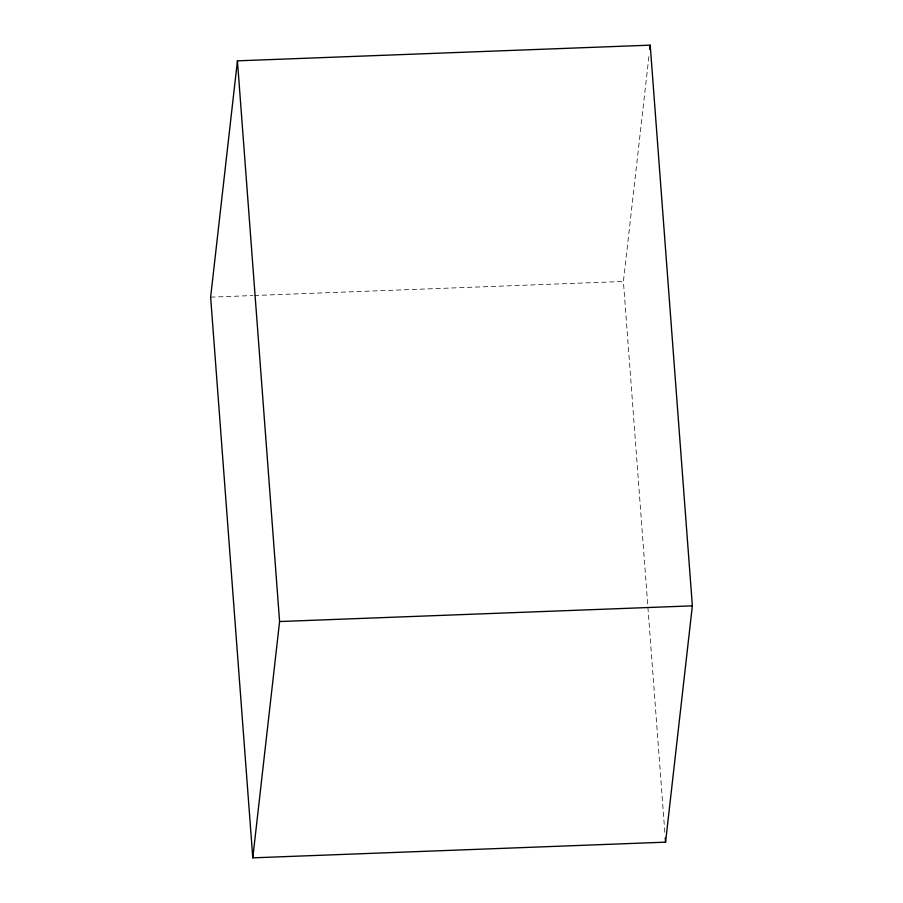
<?xml version="1.0" encoding="UTF-8"?>
<svg xmlns="http://www.w3.org/2000/svg" width="903" height="903" viewBox="0 0 903 903"><rect width="100%" height="100%" fill="white"/><g stroke="black" fill="none" stroke-linecap="round" stroke-linejoin="round"><path stroke-width="0.68" stroke-dasharray="4.51 3.39" d="M664.822 832.329L623.409 281.465L649.088 54.936M210.636 297.155L252.908 295.552M254.307 295.495L623.409 281.465"/><path stroke-width="1.35" d="M237.433 60.84L210.636 297.155L252.795 857.85L665.567 842.16L692.364 605.845L650.205 45.15L237.433 60.84L279.591 621.535L252.795 857.85M649.72 49.349L650.205 45.15M279.591 621.535L692.364 605.845M665.251 837.95L665.567 842.16"/></g></svg>
